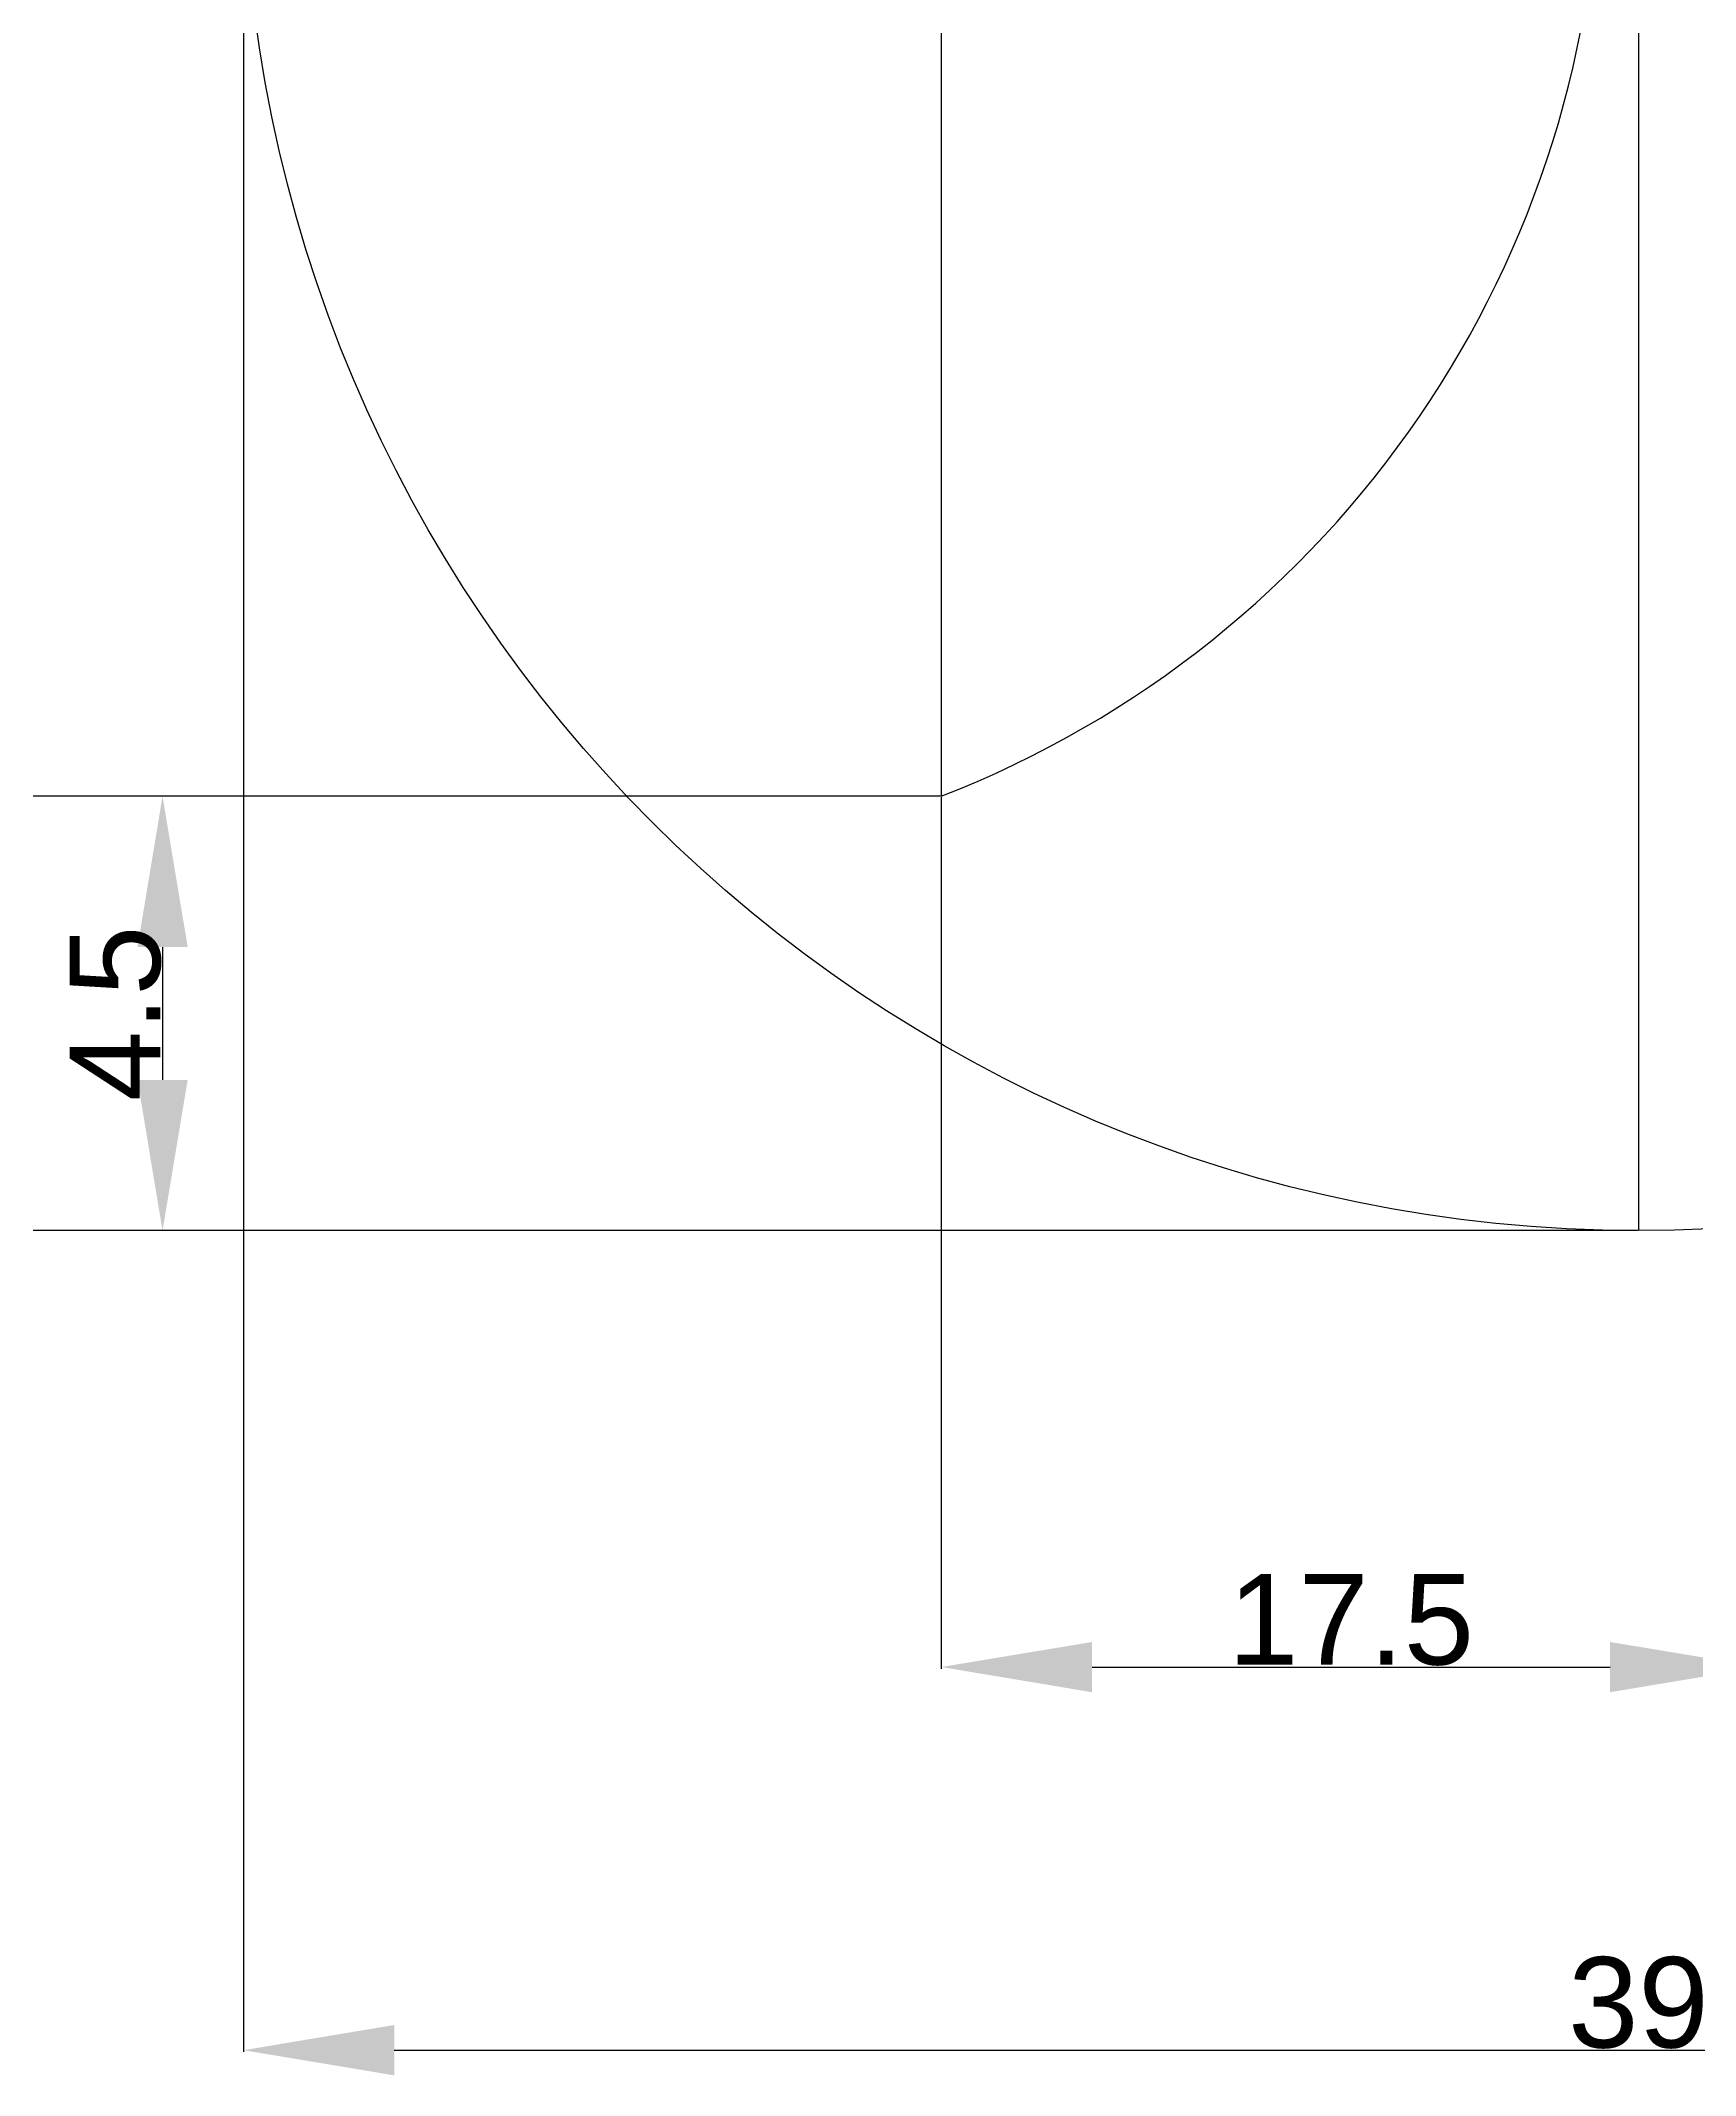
# Model space of a CAD drawing. Header units: millimetres. Extents: x 3137 to 6910, y -7 to 2692.
# Drawn here: x 3967 to 5064, y -7 to 1343 of the extents above; entities that cross this region are included whole.
import ezdxf

# ---------------------------------------------------------------- set-up
doc = ezdxf.new("R2010")
doc.units = ezdxf.units.MM
doc.styles.get("Standard").update_dxf_attribs({"font": 'arial.ttf'})
doc.dimstyles.new('ISO-25', dxfattribs={"dimtxt": 5, "dimasz": 100, "dimexe": 1.25, "dimexo": 0.625, "dimtad": 1, "dimtxsty": 'Standard', "dimcen": 2.5, "dimadec": 0, "dimazin": 0, "dimtfac": 1, "dimtmove": 0, "dimatfit": 3, "dimfxl": 1, "dimarcsym": 0})

# ---------------------------------------------------------------- blocks, each defined once
blk = doc.blocks.new('*D1')
at = {"color": 0, "lineweight": -2, "transparency": 16777216}
for p, q in [((5025.7, 2404.1), (3198.4, 2404.1)), ((3199.7, 2304.1), (3199.7, 653.6)), ((5025.7, 553.6), (3198.4, 553.6))]:
    blk.add_line(p, q, dxfattribs=at)
at = {"color": 0, "transparency": 16777216}
for points in [[(3183, 2304.1), (3216.3, 2304.1), (3199.7, 2404.1)], [(3183, 653.6), (3216.3, 653.6), (3199.7, 553.6)]]:
    blk.add_solid(points, dxfattribs=at)
at = {"layer": 'Defpoints', "color": 0, "transparency": 16777216}
for p in [(5026.3, 2404.1), (3199.7, 553.6), (5026.3, 553.6)]:
    blk.add_point(p, dxfattribs=at)
at = {"color": 0, "transparency": 16777216, "insert": (3168.4, 1478.8), "char_height": 5, "width": 81.858, "attachment_point": 5, "rotation": 90}
blk.add_mtext('{\\H12x;39}', dxfattribs=at)
blk = doc.blocks.new('*D3')
at = {"color": 0, "lineweight": -2, "transparency": 16777216}
for p, q in [((4563.3, 2119.3), (3580.1, 2119.3)), ((3581.4, 2019.3), (3581.4, 941.7)), ((4563.3, 841.7), (3580.1, 841.7))]:
    blk.add_line(p, q, dxfattribs=at)
at = {"color": 0, "transparency": 16777216}
for points in [[(3564.7, 2019.3), (3598, 2019.3), (3581.4, 2119.3)], [(3564.7, 941.7), (3598, 941.7), (3581.4, 841.7)]]:
    blk.add_solid(points, dxfattribs=at)
at = {"layer": 'Defpoints', "color": 0, "transparency": 16777216}
for p in [(4563.9, 2119.3), (3581.4, 841.7), (4563.9, 841.7)]:
    blk.add_point(p, dxfattribs=at)
at = {"color": 0, "transparency": 16777216, "insert": (3550.1, 1480.5), "char_height": 5, "width": 49.213, "attachment_point": 5, "rotation": 90}
blk.add_mtext('{\\H12x;30}', dxfattribs=at)
blk = doc.blocks.new('*D5')
at = {"color": 0, "lineweight": -2, "transparency": 16777216}
for p, q in [((4563.3, 841.7), (4046.2, 841.7)), ((4047.4, 741.7), (4047.4, 653.6)), ((4563.3, 553.6), (4046.2, 553.6))]:
    blk.add_line(p, q, dxfattribs=at)
at = {"color": 0, "transparency": 16777216}
for points in [[(4030.8, 741.7), (4064.1, 741.7), (4047.4, 841.7)], [(4030.8, 653.6), (4064.1, 653.6), (4047.4, 553.6)]]:
    blk.add_solid(points, dxfattribs=at)
at = {"layer": 'Defpoints', "color": 0, "transparency": 16777216}
for p in [(4563.9, 841.7), (4047.4, 553.6), (4563.9, 553.6)]:
    blk.add_point(p, dxfattribs=at)
at = {"color": 0, "transparency": 16777216, "insert": (4016.3, 697.7), "char_height": 5, "attachment_point": 5, "rotation": 90}
blk.add_mtext('{\\H12x;4.5}', dxfattribs=at)
blk = doc.blocks.new('*D6')
at = {"color": 0, "lineweight": -2, "transparency": 16777216}
for p, q in [((4563.9, 841.1), (4563.9, 262.9)), ((5107.5, 841.1), (5107.5, 262.9)), ((4663.9, 264.2), (5007.5, 264.2))]:
    blk.add_line(p, q, dxfattribs=at)
at = {"color": 0, "transparency": 16777216}
for points in [[(4663.9, 280.8), (4663.9, 247.5), (4563.9, 264.2)], [(5007.5, 280.8), (5007.5, 247.5), (5107.5, 264.2)]]:
    blk.add_solid(points, dxfattribs=at)
at = {"layer": 'Defpoints', "color": 0, "transparency": 16777216}
for p in [(4563.9, 841.7), (5107.5, 841.7), (5107.5, 264.2)]:
    blk.add_point(p, dxfattribs=at)
at = {"color": 0, "transparency": 16777216, "insert": (4835.7, 295.4), "char_height": 5, "attachment_point": 5}
blk.add_mtext('{\\H12x;17.5}', dxfattribs=at)
blk = doc.blocks.new('*D8')
at = {"color": 0, "lineweight": -2, "transparency": 16777216}
for p, q in [((4101.1, 1478.2), (4101.1, 8.9)), ((5951.5, 1478.2), (5951.5, 8.9)), ((4201.1, 10.1), (5851.5, 10.1))]:
    blk.add_line(p, q, dxfattribs=at)
at = {"color": 0, "transparency": 16777216}
for points in [[(4201.1, 26.8), (4201.1, -6.6), (4101.1, 10.1)], [(5851.5, 26.8), (5851.5, -6.6), (5951.5, 10.1)]]:
    blk.add_solid(points, dxfattribs=at)
at = {"layer": 'Defpoints', "color": 0, "transparency": 16777216}
for p in [(4101.1, 1478.8), (5951.5, 1478.8), (5951.5, 10.1)]:
    blk.add_point(p, dxfattribs=at)
at = {"color": 0, "transparency": 16777216, "insert": (5026.3, 41.4), "char_height": 5, "attachment_point": 5}
blk.add_mtext('{\\H12x;39}', dxfattribs=at)

msp = doc.modelspace()

# ---------------------------------------------------------------- linework, layer by layer
for p, q in [((5026.298, 2404.071), (5026.298, 553.611)), ((4563.913, 2119.287), (4563.913, 841.702))]:
    msp.add_line(p, q)
msp.add_circle((5026.298, 1478.841), 925.23)
msp.add_circle((5026.298, 1478.841), 925.23)
msp.add_circle((5026.298, 1478.841), 925.23)
msp.add_arc((4315.205, 1480.495), 685.501, 291.272975, 68.727025)

# ---------------------------------------------------------------- dimensions: what is measured, and where the dimension line sits
dim = msp.add_linear_dim(base=(3199.669, 553.611), p1=(5026.298, 2404.071), p2=(5026.298, 553.611), angle=90, text='{\\H12x;39}', dimstyle='ISO-25')
dim.commit()
dim.dimension.update_dxf_attribs({"geometry": '*D1', "text_midpoint": (3199.669, 1478.841), "dimtype": 160})
for base, p1, p2, text, picture, middle in [((3581.354, 841.702), (4563.913, 2119.287), (4563.913, 841.702), '{\\H12x;30}', '*D3', (3550.075, 1480.495)), ((4047.42, 553.611), (4563.913, 841.702), (4563.913, 553.611), '{\\H12x;4.5}', '*D5', (4016.284, 697.657))]:
    dim = msp.add_linear_dim(base=base, p1=p1, p2=p2, angle=90, text=text, dimstyle='ISO-25')
    dim.commit()
    dim.dimension.update_dxf_attribs({"geometry": picture, "text_midpoint": middle})
for base, p1, p2, text, picture, middle in [((5951.528, 10.101), (4101.068, 1478.841), (5951.528, 1478.841), '{\\H12x;39}', '*D8', (5026.298, 41.381)), ((5107.528, 264.172), (4563.913, 841.702), (5107.528, 841.702), '{\\H12x;17.5}', '*D6', (4835.721, 295.432))]:
    dim = msp.add_linear_dim(base=base, p1=p1, p2=p2, text=text, dimstyle='ISO-25')
    dim.commit()
    dim.dimension.update_dxf_attribs({"geometry": picture, "text_midpoint": middle})

doc.saveas('drawing.dxf')
